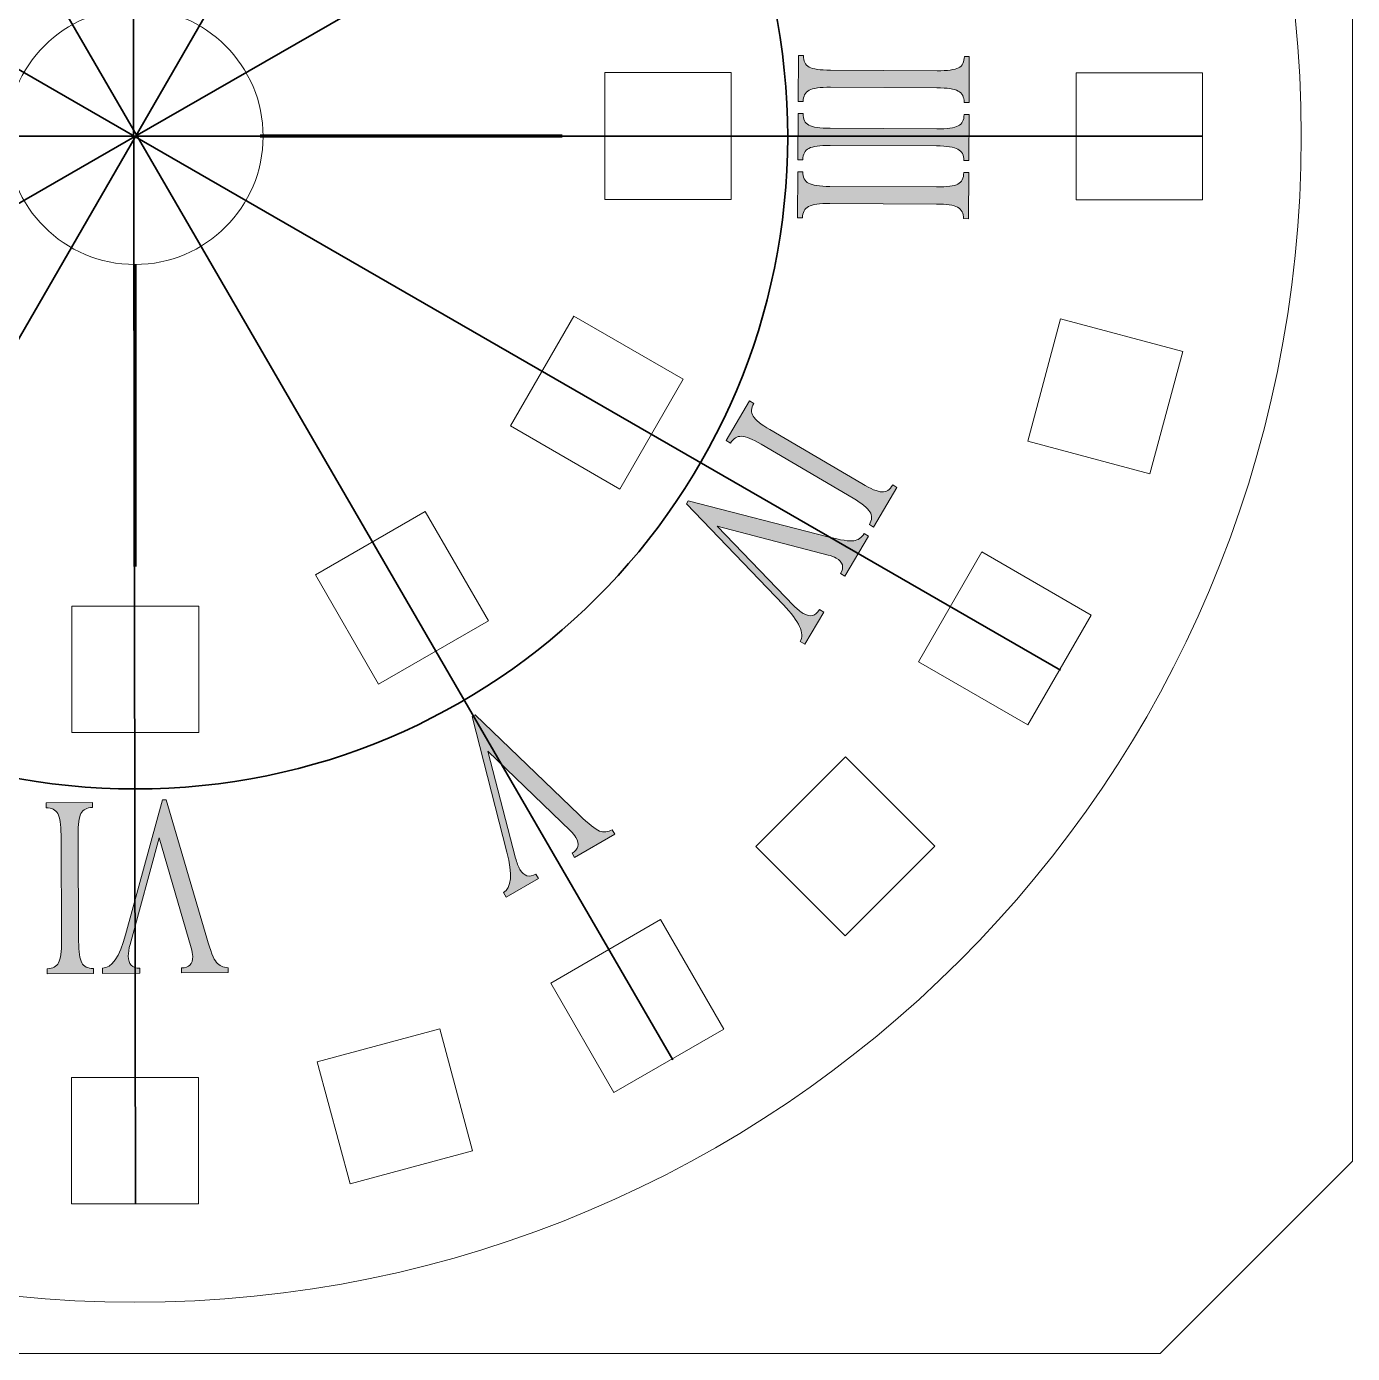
# Model space of a CAD drawing. Header units: inches. Extents: x 57.6 to 152.6, y 101 to 196.
# Drawn here: x 100.9 to 152.6, y 101 to 152.8 of the extents above; entities that cross this region are included whole.
import ezdxf

# ---------------------------------------------------------------- set-up
doc = ezdxf.new("R2010")
doc.units = ezdxf.units.IN
doc.header["$MEASUREMENT"] = 0

# ---------------------------------------------------------------- blocks, each defined once
blk = doc.blocks.new('block 5')
at = {"color": 7, "lineweight": 18, "true_color": 0xffffff}
blk.add_lwpolyline([(65.128, 101.02), (145.128, 101.02)], dxfattribs=at)
blk = doc.blocks.new('block 6')
at = {"color": 7, "lineweight": 18, "true_color": 0xffffff}
blk.add_lwpolyline([(145.128, 101.02), (152.628, 108.519)], dxfattribs=at)
blk = doc.blocks.new('block 7')
at = {"color": 7, "lineweight": 18, "true_color": 0xffffff}
blk.add_lwpolyline([(152.628, 108.519), (152.628, 188.519)], dxfattribs=at)
blk = doc.blocks.new('block 40')
at = {"color": 18, "lineweight": 18, "true_color": 0x000000}
blk.add_lwpolyline([(146.783, 150.994), (141.852, 150.994)], dxfattribs=at)
blk = doc.blocks.new('block 41')
at = {"color": 18, "lineweight": 18, "true_color": 0x000000}
blk.add_lwpolyline([(146.783, 150.994), (146.783, 146.044)], dxfattribs=at)
blk = doc.blocks.new('block 42')
at = {"color": 18, "lineweight": 18, "true_color": 0x000000}
blk.add_lwpolyline([(146.783, 146.044), (141.852, 146.044)], dxfattribs=at)
blk = doc.blocks.new('block 43')
at = {"color": 18, "lineweight": 18, "true_color": 0x000000}
blk.add_lwpolyline([(141.852, 150.994), (141.852, 146.044)], dxfattribs=at)
blk = doc.blocks.new('block 44')
at = {"color": 18, "lineweight": 18, "true_color": 0x000000}
blk.add_lwpolyline([(146.004, 140.129), (141.242, 141.405)], dxfattribs=at)
blk = doc.blocks.new('block 45')
at = {"color": 18, "lineweight": 18, "true_color": 0x000000}
blk.add_lwpolyline([(146.004, 140.129), (144.723, 135.347)], dxfattribs=at)
blk = doc.blocks.new('block 46')
at = {"color": 18, "lineweight": 18, "true_color": 0x000000}
blk.add_lwpolyline([(144.723, 135.347), (139.96, 136.624)], dxfattribs=at)
blk = doc.blocks.new('block 47')
at = {"color": 18, "lineweight": 18, "true_color": 0x000000}
blk.add_lwpolyline([(141.242, 141.405), (139.96, 136.624)], dxfattribs=at)
blk = doc.blocks.new('block 48')
at = {"color": 18, "lineweight": 18, "true_color": 0x000000}
blk.add_lwpolyline([(142.44, 129.835), (138.17, 132.301)], dxfattribs=at)
blk = doc.blocks.new('block 49')
at = {"color": 18, "lineweight": 18, "true_color": 0x000000}
blk.add_lwpolyline([(142.44, 129.835), (139.965, 125.548)], dxfattribs=at)
blk = doc.blocks.new('block 50')
at = {"color": 18, "lineweight": 18, "true_color": 0x000000}
blk.add_lwpolyline([(139.965, 125.548), (135.695, 128.014)], dxfattribs=at)
blk = doc.blocks.new('block 51')
at = {"color": 18, "lineweight": 18, "true_color": 0x000000}
blk.add_lwpolyline([(138.17, 132.301), (135.695, 128.014)], dxfattribs=at)
blk = doc.blocks.new('block 52')
at = {"color": 18, "lineweight": 18, "true_color": 0x000000}
blk.add_lwpolyline([(136.333, 120.815), (132.846, 124.301)], dxfattribs=at)
blk = doc.blocks.new('block 53')
at = {"color": 18, "lineweight": 18, "true_color": 0x000000}
blk.add_lwpolyline([(136.333, 120.815), (132.833, 117.314)], dxfattribs=at)
blk = doc.blocks.new('block 54')
at = {"color": 18, "lineweight": 18, "true_color": 0x000000}
blk.add_lwpolyline([(132.833, 117.314), (129.346, 120.801)], dxfattribs=at)
blk = doc.blocks.new('block 55')
at = {"color": 18, "lineweight": 18, "true_color": 0x000000}
blk.add_lwpolyline([(132.846, 124.301), (129.346, 120.801)], dxfattribs=at)
blk = doc.blocks.new('block 56')
at = {"color": 18, "lineweight": 18, "true_color": 0x000000}
blk.add_lwpolyline([(128.099, 113.682), (125.634, 117.952)], dxfattribs=at)
blk = doc.blocks.new('block 57')
at = {"color": 18, "lineweight": 18, "true_color": 0x000000}
blk.add_lwpolyline([(128.099, 113.682), (123.812, 111.207)], dxfattribs=at)
blk = doc.blocks.new('block 58')
at = {"color": 18, "lineweight": 18, "true_color": 0x000000}
blk.add_lwpolyline([(123.812, 111.207), (121.347, 115.478)], dxfattribs=at)
blk = doc.blocks.new('block 59')
at = {"color": 18, "lineweight": 18, "true_color": 0x000000}
blk.add_lwpolyline([(125.634, 117.952), (121.347, 115.478)], dxfattribs=at)
blk = doc.blocks.new('block 60')
at = {"color": 18, "lineweight": 18, "true_color": 0x000000}
blk.add_lwpolyline([(118.3, 108.924), (117.023, 113.687)], dxfattribs=at)
blk = doc.blocks.new('block 61')
at = {"color": 18, "lineweight": 18, "true_color": 0x000000}
blk.add_lwpolyline([(118.3, 108.924), (113.518, 107.643)], dxfattribs=at)
blk = doc.blocks.new('block 62')
at = {"color": 18, "lineweight": 18, "true_color": 0x000000}
blk.add_lwpolyline([(113.518, 107.643), (112.242, 112.406)], dxfattribs=at)
blk = doc.blocks.new('block 63')
at = {"color": 18, "lineweight": 18, "true_color": 0x000000}
blk.add_lwpolyline([(117.023, 113.687), (112.242, 112.406)], dxfattribs=at)
blk = doc.blocks.new('block 64')
at = {"color": 18, "lineweight": 18, "true_color": 0x000000}
blk.add_lwpolyline([(107.603, 106.864), (107.603, 111.795)], dxfattribs=at)
blk = doc.blocks.new('block 65')
at = {"color": 18, "lineweight": 18, "true_color": 0x000000}
blk.add_lwpolyline([(107.603, 106.864), (102.653, 106.864)], dxfattribs=at)
blk = doc.blocks.new('block 66')
at = {"color": 18, "lineweight": 18, "true_color": 0x000000}
blk.add_lwpolyline([(102.653, 106.864), (102.653, 111.795)], dxfattribs=at)
blk = doc.blocks.new('block 67')
at = {"color": 18, "lineweight": 18, "true_color": 0x000000}
blk.add_lwpolyline([(107.603, 111.795), (102.653, 111.795)], dxfattribs=at)
blk = doc.blocks.new('block 121')
at = {"color": 18, "lineweight": 18, "true_color": 0x000000}
blk.add_lwpolyline([(128.393, 146.06), (123.463, 146.06)], dxfattribs=at)
blk = doc.blocks.new('block 122')
at = {"color": 18, "lineweight": 18, "true_color": 0x000000}
blk.add_lwpolyline([(123.463, 151.01), (123.463, 146.06)], dxfattribs=at)
blk = doc.blocks.new('block 123')
at = {"color": 18, "lineweight": 18, "true_color": 0x000000}
blk.add_lwpolyline([(128.393, 151.01), (123.463, 151.01)], dxfattribs=at)
blk = doc.blocks.new('block 124')
at = {"color": 18, "lineweight": 18, "true_color": 0x000000}
blk.add_lwpolyline([(128.393, 151.01), (128.393, 146.06)], dxfattribs=at)
blk = doc.blocks.new('block 125')
at = {"color": 18, "lineweight": 18, "true_color": 0x000000}
blk.add_lwpolyline([(124.046, 134.757), (119.776, 137.222)], dxfattribs=at)
blk = doc.blocks.new('block 126')
at = {"color": 18, "lineweight": 18, "true_color": 0x000000}
blk.add_lwpolyline([(122.251, 141.509), (119.776, 137.222)], dxfattribs=at)
blk = doc.blocks.new('block 127')
at = {"color": 18, "lineweight": 18, "true_color": 0x000000}
blk.add_lwpolyline([(126.521, 139.043), (122.251, 141.509)], dxfattribs=at)
blk = doc.blocks.new('block 128')
at = {"color": 18, "lineweight": 18, "true_color": 0x000000}
blk.add_lwpolyline([(126.521, 139.043), (124.046, 134.757)], dxfattribs=at)
blk = doc.blocks.new('block 129')
at = {"color": 18, "lineweight": 18, "true_color": 0x000000}
blk.add_lwpolyline([(114.63, 127.141), (112.165, 131.411)], dxfattribs=at)
blk = doc.blocks.new('block 130')
at = {"color": 18, "lineweight": 18, "true_color": 0x000000}
blk.add_lwpolyline([(116.452, 133.886), (112.165, 131.411)], dxfattribs=at)
blk = doc.blocks.new('block 131')
at = {"color": 18, "lineweight": 18, "true_color": 0x000000}
blk.add_lwpolyline([(118.917, 129.616), (116.452, 133.886)], dxfattribs=at)
blk = doc.blocks.new('block 132')
at = {"color": 18, "lineweight": 18, "true_color": 0x000000}
blk.add_lwpolyline([(118.917, 129.616), (114.63, 127.141)], dxfattribs=at)
blk = doc.blocks.new('block 133')
at = {"color": 18, "lineweight": 18, "true_color": 0x000000}
blk.add_lwpolyline([(102.668, 125.254), (102.668, 130.185)], dxfattribs=at)
blk = doc.blocks.new('block 134')
at = {"color": 18, "lineweight": 18, "true_color": 0x000000}
blk.add_lwpolyline([(107.618, 130.185), (102.668, 130.185)], dxfattribs=at)
blk = doc.blocks.new('block 135')
at = {"color": 18, "lineweight": 18, "true_color": 0x000000}
blk.add_lwpolyline([(107.618, 125.254), (107.618, 130.185)], dxfattribs=at)
blk = doc.blocks.new('block 136')
at = {"color": 18, "lineweight": 18, "true_color": 0x000000}
blk.add_lwpolyline([(107.618, 125.254), (102.668, 125.254)], dxfattribs=at)
blk = doc.blocks.new('block 157')
at = {"color": 18, "lineweight": 18, "true_color": 0x000000}
blk.add_open_spline([(150.628, 148.519), (150.628, 173.648), (130.257, 194.02), (105.128, 194.02), (79.999, 194.02), (59.628, 173.648), (59.628, 148.519), (59.628, 123.391), (79.999, 103.019), (105.128, 103.019), (130.257, 103.019), (150.628, 123.391), (150.628, 148.519), (150.628, 148.519), (150.628, 148.519), (150.628, 148.519)], degree=3, knots=[0, 0, 0, 0, 1, 1, 1, 2, 2, 2, 3, 3, 3, 4, 4, 4, 5, 5, 5, 5], dxfattribs=at)
blk = doc.blocks.new('block 158')
at = {"color": 18, "lineweight": 18, "true_color": 0x000000}
blk.add_open_spline([(110.128, 148.519), (110.128, 151.281), (107.889, 153.519), (105.128, 153.519), (102.366, 153.519), (100.128, 151.281), (100.128, 148.519), (100.128, 145.758), (102.366, 143.52), (105.128, 143.52), (107.889, 143.52), (110.128, 145.758), (110.128, 148.519), (110.128, 148.519), (110.128, 148.519), (110.128, 148.519)], degree=3, knots=[0, 0, 0, 0, 1, 1, 1, 2, 2, 2, 3, 3, 3, 4, 4, 4, 5, 5, 5, 5], dxfattribs=at)
blk = doc.blocks.new('block 159')
at = {"lineweight": 0}
blk.add_lwpolyline([(105.128, 148.519), (105.128, 148.519)], dxfattribs=at)
blk = doc.blocks.new('block 160')
at = {"lineweight": 0}
blk.add_lwpolyline([(105.128, 148.519), (105.128, 148.519)], dxfattribs=at)
blk = doc.blocks.new('block 12')
for name in ['block 157', 'block 158', 'block 122', 'block 123', 'block 124', 'block 40', 'block 43', 'block 41', 'block 159', 'block 160', 'block 121', 'block 42', 'block 126', 'block 127', 'block 47', 'block 44', 'block 45', 'block 128', 'block 125', 'block 46', 'block 130', 'block 131', 'block 51', 'block 48', 'block 129', 'block 133', 'block 134', 'block 135', 'block 132', 'block 49', 'block 50', 'block 136', 'block 55', 'block 52', 'block 54', 'block 53', 'block 59', 'block 56', 'block 58', 'block 63', 'block 60', 'block 57', 'block 62', 'block 66', 'block 67', 'block 64', 'block 61', 'block 65']:
    blk.add_blockref(name, (0, 0))
blk = doc.blocks.new('block 11')
at = {"color": 18, "lineweight": 35, "true_color": 0x000000}
for points in [[(105.001, 190.175), (105.143, 106.864)], [(105.001, 190.175), (105.143, 106.864)], [(125.955, 184.594), (84.3, 112.406)], [(84.3, 184.594), (126.116, 112.477)], [(105.128, 148.519), (69.053, 169.347)], [(105.128, 148.519), (141.242, 169.279)], [(63.472, 148.535), (146.783, 148.535)], [(63.472, 148.535), (146.783, 148.535)], [(105.128, 148.519), (69.014, 127.692)], [(105.128, 148.519), (141.242, 127.692)]]:
    blk.add_lwpolyline(points, dxfattribs=at)
blk.add_blockref('block 12', (0, 0))
blk = doc.blocks.new('block 163')
at = {"true_color": 0xffffff}
h = blk.add_hatch(color=7, dxfattribs=at)
h.dxf.hatch_style = 2
edge = h.paths.add_edge_path()
edge.add_spline(control_points=[(137.671, 149.844), (137.671, 149.844), (137.478, 149.845), (137.478, 149.845), (137.479, 150.058), (137.401, 150.206), (137.246, 150.289), (137.091, 150.373), (136.815, 150.415), (136.417, 150.417), (136.417, 150.417), (132.258, 150.439), (132.258, 150.439), (131.86, 150.441), (131.583, 150.401), (131.429, 150.319), (131.275, 150.238), (131.198, 150.09), (131.197, 149.877), (131.197, 149.877), (131.003, 149.878), (131.003, 149.878), (131.003, 149.878), (131.013, 151.677), (131.013, 151.677), (131.013, 151.677), (131.206, 151.676), (131.206, 151.676), (131.205, 151.457), (131.279, 151.308), (131.431, 151.227), (131.582, 151.147), (131.859, 151.106), (132.261, 151.104), (132.261, 151.104), (136.42, 151.082), (136.42, 151.082), (136.83, 151.08), (137.11, 151.118), (137.26, 151.195), (137.41, 151.273), (137.486, 151.422), (137.487, 151.644), (137.487, 151.644), (137.68, 151.643), (137.68, 151.643), (137.68, 151.643), (137.671, 149.844), (137.671, 149.844)], knot_values=[0, 0, 0, 0, 1, 1, 1, 2, 2, 2, 3, 3, 3, 4, 4, 4, 5, 5, 5, 6, 6, 6, 7, 7, 7, 8, 8, 8, 9, 9, 9, 10, 10, 10, 11, 11, 11, 12, 12, 12, 13, 13, 13, 14, 14, 14, 15, 15, 15, 16, 16, 16, 16], degree=3, periodic=1)
h = blk.add_hatch(color=7, dxfattribs=at)
h.dxf.hatch_style = 2
edge = h.paths.add_edge_path()
edge.add_spline(control_points=[(137.659, 147.576), (137.659, 147.576), (137.466, 147.577), (137.466, 147.577), (137.467, 147.79), (137.39, 147.938), (137.235, 148.021), (137.08, 148.104), (136.803, 148.147), (136.405, 148.149), (136.405, 148.149), (132.246, 148.17), (132.246, 148.17), (131.848, 148.173), (131.572, 148.133), (131.418, 148.051), (131.264, 147.97), (131.186, 147.822), (131.185, 147.609), (131.185, 147.609), (130.991, 147.61), (130.991, 147.61), (130.991, 147.61), (131.001, 149.409), (131.001, 149.409), (131.001, 149.409), (131.194, 149.408), (131.194, 149.408), (131.193, 149.189), (131.268, 149.04), (131.419, 148.959), (131.571, 148.879), (131.847, 148.838), (132.25, 148.836), (132.25, 148.836), (136.409, 148.814), (136.409, 148.814), (136.818, 148.812), (137.098, 148.85), (137.248, 148.927), (137.399, 149.005), (137.474, 149.154), (137.475, 149.376), (137.475, 149.376), (137.669, 149.375), (137.669, 149.375), (137.669, 149.375), (137.659, 147.576), (137.659, 147.576)], knot_values=[0, 0, 0, 0, 1, 1, 1, 2, 2, 2, 3, 3, 3, 4, 4, 4, 5, 5, 5, 6, 6, 6, 7, 7, 7, 8, 8, 8, 9, 9, 9, 10, 10, 10, 11, 11, 11, 12, 12, 12, 13, 13, 13, 14, 14, 14, 15, 15, 15, 16, 16, 16, 16], degree=3, periodic=1)
h = blk.add_hatch(color=7, dxfattribs=at)
h.dxf.hatch_style = 2
edge = h.paths.add_edge_path()
edge.add_spline(control_points=[(137.647, 145.308), (137.647, 145.308), (137.454, 145.309), (137.454, 145.309), (137.456, 145.522), (137.378, 145.67), (137.223, 145.753), (137.068, 145.836), (136.792, 145.879), (136.393, 145.881), (136.393, 145.881), (132.234, 145.902), (132.234, 145.902), (131.836, 145.904), (131.56, 145.865), (131.406, 145.783), (131.252, 145.701), (131.174, 145.554), (131.173, 145.341), (131.173, 145.341), (130.98, 145.342), (130.98, 145.342), (130.98, 145.342), (130.989, 147.141), (130.989, 147.141), (130.989, 147.141), (131.182, 147.14), (131.182, 147.14), (131.181, 146.921), (131.256, 146.771), (131.408, 146.691), (131.559, 146.611), (131.836, 146.57), (132.238, 146.567), (132.238, 146.567), (136.397, 146.546), (136.397, 146.546), (136.806, 146.544), (137.086, 146.582), (137.237, 146.659), (137.387, 146.737), (137.462, 146.886), (137.463, 147.108), (137.463, 147.108), (137.657, 147.107), (137.657, 147.107), (137.657, 147.107), (137.647, 145.308), (137.647, 145.308)], knot_values=[0, 0, 0, 0, 1, 1, 1, 2, 2, 2, 3, 3, 3, 4, 4, 4, 5, 5, 5, 6, 6, 6, 7, 7, 7, 8, 8, 8, 9, 9, 9, 10, 10, 10, 11, 11, 11, 12, 12, 12, 13, 13, 13, 14, 14, 14, 15, 15, 15, 16, 16, 16, 16], degree=3, periodic=1)
at = {"lineweight": 0}
for points in [[(137.671, 149.844), (137.671, 149.844), (137.478, 149.845), (137.478, 149.845), (137.479, 150.058), (137.401, 150.206), (137.246, 150.289), (137.091, 150.373), (136.815, 150.415), (136.417, 150.417), (136.417, 150.417), (132.258, 150.439), (132.258, 150.439), (131.86, 150.441), (131.583, 150.401), (131.429, 150.319), (131.275, 150.238), (131.198, 150.09), (131.197, 149.877), (131.197, 149.877), (131.003, 149.878), (131.003, 149.878), (131.003, 149.878), (131.013, 151.677), (131.013, 151.677), (131.013, 151.677), (131.206, 151.676), (131.206, 151.676), (131.205, 151.457), (131.279, 151.308), (131.431, 151.227), (131.582, 151.147), (131.859, 151.106), (132.261, 151.104), (132.261, 151.104), (136.42, 151.082), (136.42, 151.082), (136.83, 151.08), (137.11, 151.118), (137.26, 151.195), (137.41, 151.273), (137.486, 151.422), (137.487, 151.644), (137.487, 151.644), (137.68, 151.643), (137.68, 151.643), (137.68, 151.643), (137.671, 149.844), (137.671, 149.844)], [(137.659, 147.576), (137.659, 147.576), (137.466, 147.577), (137.466, 147.577), (137.467, 147.79), (137.39, 147.938), (137.235, 148.021), (137.08, 148.104), (136.803, 148.147), (136.405, 148.149), (136.405, 148.149), (132.246, 148.17), (132.246, 148.17), (131.848, 148.173), (131.572, 148.133), (131.418, 148.051), (131.264, 147.97), (131.186, 147.822), (131.185, 147.609), (131.185, 147.609), (130.991, 147.61), (130.991, 147.61), (130.991, 147.61), (131.001, 149.409), (131.001, 149.409), (131.001, 149.409), (131.194, 149.408), (131.194, 149.408), (131.193, 149.189), (131.268, 149.04), (131.419, 148.959), (131.571, 148.879), (131.847, 148.838), (132.25, 148.836), (132.25, 148.836), (136.409, 148.814), (136.409, 148.814), (136.818, 148.812), (137.098, 148.85), (137.248, 148.927), (137.399, 149.005), (137.474, 149.154), (137.475, 149.376), (137.475, 149.376), (137.669, 149.375), (137.669, 149.375), (137.669, 149.375), (137.659, 147.576), (137.659, 147.576)], [(137.647, 145.308), (137.647, 145.308), (137.454, 145.309), (137.454, 145.309), (137.456, 145.522), (137.378, 145.67), (137.223, 145.753), (137.068, 145.836), (136.792, 145.879), (136.393, 145.881), (136.393, 145.881), (132.234, 145.902), (132.234, 145.902), (131.836, 145.904), (131.56, 145.865), (131.406, 145.783), (131.252, 145.701), (131.174, 145.554), (131.173, 145.341), (131.173, 145.341), (130.98, 145.342), (130.98, 145.342), (130.98, 145.342), (130.989, 147.141), (130.989, 147.141), (130.989, 147.141), (131.182, 147.14), (131.182, 147.14), (131.181, 146.921), (131.256, 146.771), (131.408, 146.691), (131.559, 146.611), (131.836, 146.57), (132.238, 146.567), (132.238, 146.567), (136.397, 146.546), (136.397, 146.546), (136.806, 146.544), (137.086, 146.582), (137.237, 146.659), (137.387, 146.737), (137.462, 146.886), (137.463, 147.108), (137.463, 147.108), (137.657, 147.107), (137.657, 147.107), (137.657, 147.107), (137.647, 145.308), (137.647, 145.308)]]:
    blk.add_open_spline(points, degree=3, knots=[0, 0, 0, 0, 1, 1, 1, 2, 2, 2, 3, 3, 3, 4, 4, 4, 5, 5, 5, 6, 6, 6, 7, 7, 7, 8, 8, 8, 9, 9, 9, 10, 10, 10, 11, 11, 11, 12, 12, 12, 13, 13, 13, 14, 14, 14, 15, 15, 15, 16, 16, 16, 16], dxfattribs=at)
blk = doc.blocks.new('block 164')
at = {"true_color": 0xffffff}
h = blk.add_hatch(color=7, dxfattribs=at)
h.dxf.hatch_style = 2
edge = h.paths.add_edge_path()
edge.add_spline(control_points=[(133.946, 133.269), (133.946, 133.269), (133.78, 133.367), (133.78, 133.367), (133.888, 133.551), (133.896, 133.717), (133.803, 133.867), (133.711, 134.017), (133.493, 134.193), (133.149, 134.395), (133.149, 134.395), (129.564, 136.502), (129.564, 136.502), (129.221, 136.703), (128.962, 136.808), (128.788, 136.815), (128.614, 136.822), (128.472, 136.733), (128.364, 136.549), (128.364, 136.549), (128.198, 136.647), (128.198, 136.647), (128.198, 136.647), (129.109, 138.198), (129.109, 138.198), (129.109, 138.198), (129.276, 138.1), (129.276, 138.1), (129.165, 137.912), (129.155, 137.745), (129.246, 137.599), (129.336, 137.454), (129.554, 137.279), (129.901, 137.075), (129.901, 137.075), (133.486, 134.968), (133.486, 134.968), (133.84, 134.76), (134.101, 134.652), (134.27, 134.644), (134.439, 134.635), (134.579, 134.727), (134.692, 134.918), (134.692, 134.918), (134.858, 134.82), (134.858, 134.82), (134.858, 134.82), (133.946, 133.269), (133.946, 133.269)], knot_values=[0, 0, 0, 0, 1, 1, 1, 2, 2, 2, 3, 3, 3, 4, 4, 4, 5, 5, 5, 6, 6, 6, 7, 7, 7, 8, 8, 8, 9, 9, 9, 10, 10, 10, 11, 11, 11, 12, 12, 12, 13, 13, 13, 14, 14, 14, 15, 15, 15, 16, 16, 16, 16], degree=3, periodic=1)
h = blk.add_hatch(color=7, dxfattribs=at)
h.dxf.hatch_style = 2
edge = h.paths.add_edge_path()
edge.add_spline(control_points=[(131.259, 128.696), (131.259, 128.696), (131.082, 128.8), (131.082, 128.8), (131.268, 129.116), (131.049, 129.596), (130.426, 130.24), (130.426, 130.24), (126.64, 134.177), (126.64, 134.177), (126.64, 134.177), (126.712, 134.299), (126.712, 134.299), (126.712, 134.299), (132.162, 132.892), (132.162, 132.892), (132.667, 132.764), (133.003, 132.712), (133.169, 132.736), (133.334, 132.761), (133.471, 132.855), (133.577, 133.021), (133.577, 133.021), (133.743, 132.923), (133.743, 132.923), (133.743, 132.923), (132.823, 131.357), (132.823, 131.357), (132.823, 131.357), (132.656, 131.455), (132.656, 131.455), (132.804, 131.707), (132.749, 131.909), (132.491, 132.06), (132.406, 132.11), (132.301, 132.15), (132.174, 132.182), (132.174, 132.182), (127.844, 133.307), (127.844, 133.307), (127.844, 133.307), (130.837, 130.2), (130.837, 130.2), (130.966, 130.068), (131.087, 129.97), (131.198, 129.905), (131.469, 129.745), (131.68, 129.794), (131.831, 130.051), (131.831, 130.051), (131.998, 129.953), (131.998, 129.953), (131.998, 129.953), (131.259, 128.696), (131.259, 128.696)], knot_values=[0, 0, 0, 0, 1, 1, 1, 2, 2, 2, 3, 3, 3, 4, 4, 4, 5, 5, 5, 6, 6, 6, 7, 7, 7, 8, 8, 8, 9, 9, 9, 10, 10, 10, 11, 11, 11, 12, 12, 12, 13, 13, 13, 14, 14, 14, 15, 15, 15, 16, 16, 16, 17, 17, 17, 18, 18, 18, 18], degree=3, periodic=1)
at = {"lineweight": 0}
for points, knots in [([(133.946, 133.269), (133.946, 133.269), (133.78, 133.367), (133.78, 133.367), (133.888, 133.551), (133.896, 133.717), (133.803, 133.867), (133.711, 134.017), (133.493, 134.193), (133.149, 134.395), (133.149, 134.395), (129.564, 136.502), (129.564, 136.502), (129.221, 136.703), (128.962, 136.808), (128.788, 136.815), (128.614, 136.822), (128.472, 136.733), (128.364, 136.549), (128.364, 136.549), (128.198, 136.647), (128.198, 136.647), (128.198, 136.647), (129.109, 138.198), (129.109, 138.198), (129.109, 138.198), (129.276, 138.1), (129.276, 138.1), (129.165, 137.912), (129.155, 137.745), (129.246, 137.599), (129.336, 137.454), (129.554, 137.279), (129.901, 137.075), (129.901, 137.075), (133.486, 134.968), (133.486, 134.968), (133.84, 134.76), (134.101, 134.652), (134.27, 134.644), (134.439, 134.635), (134.579, 134.727), (134.692, 134.918), (134.692, 134.918), (134.858, 134.82), (134.858, 134.82), (134.858, 134.82), (133.946, 133.269), (133.946, 133.269)], [0, 0, 0, 0, 1, 1, 1, 2, 2, 2, 3, 3, 3, 4, 4, 4, 5, 5, 5, 6, 6, 6, 7, 7, 7, 8, 8, 8, 9, 9, 9, 10, 10, 10, 11, 11, 11, 12, 12, 12, 13, 13, 13, 14, 14, 14, 15, 15, 15, 16, 16, 16, 16]), ([(131.259, 128.696), (131.259, 128.696), (131.082, 128.8), (131.082, 128.8), (131.268, 129.116), (131.049, 129.596), (130.426, 130.24), (130.426, 130.24), (126.64, 134.177), (126.64, 134.177), (126.64, 134.177), (126.712, 134.299), (126.712, 134.299), (126.712, 134.299), (132.162, 132.892), (132.162, 132.892), (132.667, 132.764), (133.003, 132.712), (133.169, 132.736), (133.334, 132.761), (133.471, 132.855), (133.577, 133.021), (133.577, 133.021), (133.743, 132.923), (133.743, 132.923), (133.743, 132.923), (132.823, 131.357), (132.823, 131.357), (132.823, 131.357), (132.656, 131.455), (132.656, 131.455), (132.804, 131.707), (132.749, 131.909), (132.491, 132.06), (132.406, 132.11), (132.301, 132.15), (132.174, 132.182), (132.174, 132.182), (127.844, 133.307), (127.844, 133.307), (127.844, 133.307), (130.837, 130.2), (130.837, 130.2), (130.966, 130.068), (131.087, 129.97), (131.198, 129.905), (131.469, 129.745), (131.68, 129.794), (131.831, 130.051), (131.831, 130.051), (131.998, 129.953), (131.998, 129.953), (131.998, 129.953), (131.259, 128.696), (131.259, 128.696)], [0, 0, 0, 0, 1, 1, 1, 2, 2, 2, 3, 3, 3, 4, 4, 4, 5, 5, 5, 6, 6, 6, 7, 7, 7, 8, 8, 8, 9, 9, 9, 10, 10, 10, 11, 11, 11, 12, 12, 12, 13, 13, 13, 14, 14, 14, 15, 15, 15, 16, 16, 16, 17, 17, 17, 18, 18, 18, 18])]:
    blk.add_open_spline(points, degree=3, knots=knots, dxfattribs=at)
blk = doc.blocks.new('block 165')
at = {"true_color": 0xffffff}
h = blk.add_hatch(color=7, dxfattribs=at)
h.dxf.hatch_style = 2
edge = h.paths.add_edge_path()
edge.add_spline(control_points=[(119.606, 118.831), (119.606, 118.831), (119.503, 119.007), (119.503, 119.007), (119.821, 119.192), (119.867, 119.717), (119.64, 120.585), (119.64, 120.585), (118.279, 125.873), (118.279, 125.873), (118.279, 125.873), (118.402, 125.945), (118.402, 125.945), (118.402, 125.945), (122.456, 122.04), (122.456, 122.04), (122.832, 121.68), (123.099, 121.47), (123.256, 121.409), (123.412, 121.349), (123.577, 121.365), (123.751, 121.457), (123.751, 121.457), (123.848, 121.289), (123.848, 121.289), (123.848, 121.289), (122.276, 120.379), (122.276, 120.379), (122.276, 120.379), (122.18, 120.546), (122.18, 120.546), (122.432, 120.692), (122.483, 120.895), (122.333, 121.154), (122.284, 121.239), (122.212, 121.326), (122.117, 121.416), (122.117, 121.416), (118.9, 124.525), (118.9, 124.525), (118.9, 124.525), (119.979, 120.348), (119.979, 120.348), (120.026, 120.17), (120.082, 120.025), (120.147, 119.913), (120.305, 119.641), (120.513, 119.579), (120.771, 119.729), (120.771, 119.729), (120.868, 119.562), (120.868, 119.562), (120.868, 119.562), (119.606, 118.831), (119.606, 118.831)], knot_values=[0, 0, 0, 0, 1, 1, 1, 2, 2, 2, 3, 3, 3, 4, 4, 4, 5, 5, 5, 6, 6, 6, 7, 7, 7, 8, 8, 8, 9, 9, 9, 10, 10, 10, 11, 11, 11, 12, 12, 12, 13, 13, 13, 14, 14, 14, 15, 15, 15, 16, 16, 16, 17, 17, 17, 18, 18, 18, 18], degree=3, periodic=1)
at = {"lineweight": 0}
blk.add_open_spline([(119.606, 118.831), (119.606, 118.831), (119.503, 119.007), (119.503, 119.007), (119.821, 119.192), (119.867, 119.717), (119.64, 120.585), (119.64, 120.585), (118.279, 125.873), (118.279, 125.873), (118.279, 125.873), (118.402, 125.945), (118.402, 125.945), (118.402, 125.945), (122.456, 122.04), (122.456, 122.04), (122.832, 121.68), (123.099, 121.47), (123.256, 121.409), (123.412, 121.349), (123.577, 121.365), (123.751, 121.457), (123.751, 121.457), (123.848, 121.289), (123.848, 121.289), (123.848, 121.289), (122.276, 120.379), (122.276, 120.379), (122.276, 120.379), (122.18, 120.546), (122.18, 120.546), (122.432, 120.692), (122.483, 120.895), (122.333, 121.154), (122.284, 121.239), (122.212, 121.326), (122.117, 121.416), (122.117, 121.416), (118.9, 124.525), (118.9, 124.525), (118.9, 124.525), (119.979, 120.348), (119.979, 120.348), (120.026, 120.17), (120.082, 120.025), (120.147, 119.913), (120.305, 119.641), (120.513, 119.579), (120.771, 119.729), (120.771, 119.729), (120.868, 119.562), (120.868, 119.562), (120.868, 119.562), (119.606, 118.831), (119.606, 118.831)], degree=3, knots=[0, 0, 0, 0, 1, 1, 1, 2, 2, 2, 3, 3, 3, 4, 4, 4, 5, 5, 5, 6, 6, 6, 7, 7, 7, 8, 8, 8, 9, 9, 9, 10, 10, 10, 11, 11, 11, 12, 12, 12, 13, 13, 13, 14, 14, 14, 15, 15, 15, 16, 16, 16, 17, 17, 17, 18, 18, 18, 18], dxfattribs=at)
blk = doc.blocks.new('block 166')
at = {"true_color": 0xffffff}
h = blk.add_hatch(color=7, dxfattribs=at)
h.dxf.hatch_style = 2
edge = h.paths.add_edge_path()
edge.add_spline(control_points=[(101.706, 115.842), (101.706, 115.842), (101.705, 116.036), (101.705, 116.036), (101.919, 116.037), (102.066, 116.116), (102.147, 116.271), (102.229, 116.427), (102.269, 116.705), (102.266, 117.103), (102.266, 117.103), (102.243, 121.262), (102.243, 121.262), (102.24, 121.66), (102.198, 121.936), (102.114, 122.089), (102.031, 122.242), (101.882, 122.318), (101.669, 122.317), (101.669, 122.317), (101.668, 122.51), (101.668, 122.51), (101.668, 122.51), (103.467, 122.52), (103.467, 122.52), (103.467, 122.52), (103.468, 122.327), (103.468, 122.327), (103.25, 122.326), (103.101, 122.249), (103.022, 122.097), (102.944, 121.945), (102.905, 121.668), (102.907, 121.265), (102.907, 121.265), (102.931, 117.107), (102.931, 117.107), (102.934, 116.697), (102.974, 116.417), (103.053, 116.268), (103.132, 116.119), (103.283, 116.045), (103.504, 116.046), (103.504, 116.046), (103.505, 115.852), (103.505, 115.852), (103.505, 115.852), (101.706, 115.842), (101.706, 115.842)], knot_values=[0, 0, 0, 0, 1, 1, 1, 2, 2, 2, 3, 3, 3, 4, 4, 4, 5, 5, 5, 6, 6, 6, 7, 7, 7, 8, 8, 8, 9, 9, 9, 10, 10, 10, 11, 11, 11, 12, 12, 12, 13, 13, 13, 14, 14, 14, 15, 15, 15, 16, 16, 16, 16], degree=3, periodic=1)
h = blk.add_hatch(color=7, dxfattribs=at)
h.dxf.hatch_style = 2
edge = h.paths.add_edge_path()
edge.add_spline(control_points=[(103.859, 115.854), (103.859, 115.854), (103.858, 116.059), (103.858, 116.059), (104.225, 116.061), (104.526, 116.495), (104.759, 117.361), (104.759, 117.361), (106.205, 122.627), (106.205, 122.627), (106.205, 122.627), (106.347, 122.627), (106.347, 122.627), (106.347, 122.627), (107.927, 117.225), (107.927, 117.225), (108.075, 116.726), (108.201, 116.411), (108.308, 116.281), (108.413, 116.151), (108.565, 116.082), (108.761, 116.076), (108.761, 116.076), (108.762, 115.883), (108.762, 115.883), (108.762, 115.883), (106.946, 115.872), (106.946, 115.872), (106.946, 115.872), (106.945, 116.066), (106.945, 116.066), (107.237, 116.067), (107.382, 116.218), (107.38, 116.517), (107.379, 116.616), (107.36, 116.727), (107.323, 116.852), (107.323, 116.852), (106.074, 121.148), (106.074, 121.148), (106.074, 121.148), (104.936, 116.986), (104.936, 116.986), (104.889, 116.808), (104.866, 116.655), (104.866, 116.526), (104.868, 116.211), (105.018, 116.055), (105.316, 116.056), (105.316, 116.056), (105.317, 115.863), (105.317, 115.863), (105.317, 115.863), (103.859, 115.854), (103.859, 115.854)], knot_values=[0, 0, 0, 0, 1, 1, 1, 2, 2, 2, 3, 3, 3, 4, 4, 4, 5, 5, 5, 6, 6, 6, 7, 7, 7, 8, 8, 8, 9, 9, 9, 10, 10, 10, 11, 11, 11, 12, 12, 12, 13, 13, 13, 14, 14, 14, 15, 15, 15, 16, 16, 16, 17, 17, 17, 18, 18, 18, 18], degree=3, periodic=1)
at = {"lineweight": 0}
for points, knots in [([(101.706, 115.842), (101.706, 115.842), (101.705, 116.036), (101.705, 116.036), (101.919, 116.037), (102.066, 116.116), (102.147, 116.271), (102.229, 116.427), (102.269, 116.705), (102.266, 117.103), (102.266, 117.103), (102.243, 121.262), (102.243, 121.262), (102.24, 121.66), (102.198, 121.936), (102.114, 122.089), (102.031, 122.242), (101.882, 122.318), (101.669, 122.317), (101.669, 122.317), (101.668, 122.51), (101.668, 122.51), (101.668, 122.51), (103.467, 122.52), (103.467, 122.52), (103.467, 122.52), (103.468, 122.327), (103.468, 122.327), (103.25, 122.326), (103.101, 122.249), (103.022, 122.097), (102.944, 121.945), (102.905, 121.668), (102.907, 121.265), (102.907, 121.265), (102.931, 117.107), (102.931, 117.107), (102.934, 116.697), (102.974, 116.417), (103.053, 116.268), (103.132, 116.119), (103.283, 116.045), (103.504, 116.046), (103.504, 116.046), (103.505, 115.852), (103.505, 115.852), (103.505, 115.852), (101.706, 115.842), (101.706, 115.842)], [0, 0, 0, 0, 1, 1, 1, 2, 2, 2, 3, 3, 3, 4, 4, 4, 5, 5, 5, 6, 6, 6, 7, 7, 7, 8, 8, 8, 9, 9, 9, 10, 10, 10, 11, 11, 11, 12, 12, 12, 13, 13, 13, 14, 14, 14, 15, 15, 15, 16, 16, 16, 16]), ([(103.859, 115.854), (103.859, 115.854), (103.858, 116.059), (103.858, 116.059), (104.225, 116.061), (104.526, 116.495), (104.759, 117.361), (104.759, 117.361), (106.205, 122.627), (106.205, 122.627), (106.205, 122.627), (106.347, 122.627), (106.347, 122.627), (106.347, 122.627), (107.927, 117.225), (107.927, 117.225), (108.075, 116.726), (108.201, 116.411), (108.308, 116.281), (108.413, 116.151), (108.565, 116.082), (108.761, 116.076), (108.761, 116.076), (108.762, 115.883), (108.762, 115.883), (108.762, 115.883), (106.946, 115.872), (106.946, 115.872), (106.946, 115.872), (106.945, 116.066), (106.945, 116.066), (107.237, 116.067), (107.382, 116.218), (107.38, 116.517), (107.379, 116.616), (107.36, 116.727), (107.323, 116.852), (107.323, 116.852), (106.074, 121.148), (106.074, 121.148), (106.074, 121.148), (104.936, 116.986), (104.936, 116.986), (104.889, 116.808), (104.866, 116.655), (104.866, 116.526), (104.868, 116.211), (105.018, 116.055), (105.316, 116.056), (105.316, 116.056), (105.317, 115.863), (105.317, 115.863), (105.317, 115.863), (103.859, 115.854), (103.859, 115.854)], [0, 0, 0, 0, 1, 1, 1, 2, 2, 2, 3, 3, 3, 4, 4, 4, 5, 5, 5, 6, 6, 6, 7, 7, 7, 8, 8, 8, 9, 9, 9, 10, 10, 10, 11, 11, 11, 12, 12, 12, 13, 13, 13, 14, 14, 14, 15, 15, 15, 16, 16, 16, 17, 17, 17, 18, 18, 18, 18])]:
    blk.add_open_spline(points, degree=3, knots=knots, dxfattribs=at)

msp = doc.modelspace()

# ---------------------------------------------------------------- linework, layer by layer
at = {"color": 7, "lineweight": 70, "true_color": 0xffffff}
for points in [[(121.801, 148.535), (110.017, 148.535)], [(105.128, 143.52), (105.128, 131.736)]]:
    msp.add_lwpolyline(points, dxfattribs=at)
at = {"color": 18, "lineweight": 35, "true_color": 0x000000}
msp.add_open_spline([(130.593, 148.5), (130.593, 134.444), (119.199, 123.05), (105.143, 123.05), (91.087, 123.05), (79.693, 134.444), (79.693, 148.5), (79.693, 162.555), (91.087, 173.95), (105.143, 173.95), (119.199, 173.95), (130.593, 162.555), (130.593, 148.5)], degree=3, knots=[0, 0, 0, 0, 1, 1, 1, 2, 2, 2, 3, 3, 3, 4, 4, 4, 4], dxfattribs=at)

# ---------------------------------------------------------------- block references
for name in ['block 11', 'block 7', 'block 163', 'block 164', 'block 165', 'block 166', 'block 6', 'block 5']:
    msp.add_blockref(name, (0, 0))

doc.saveas('drawing.dxf')
